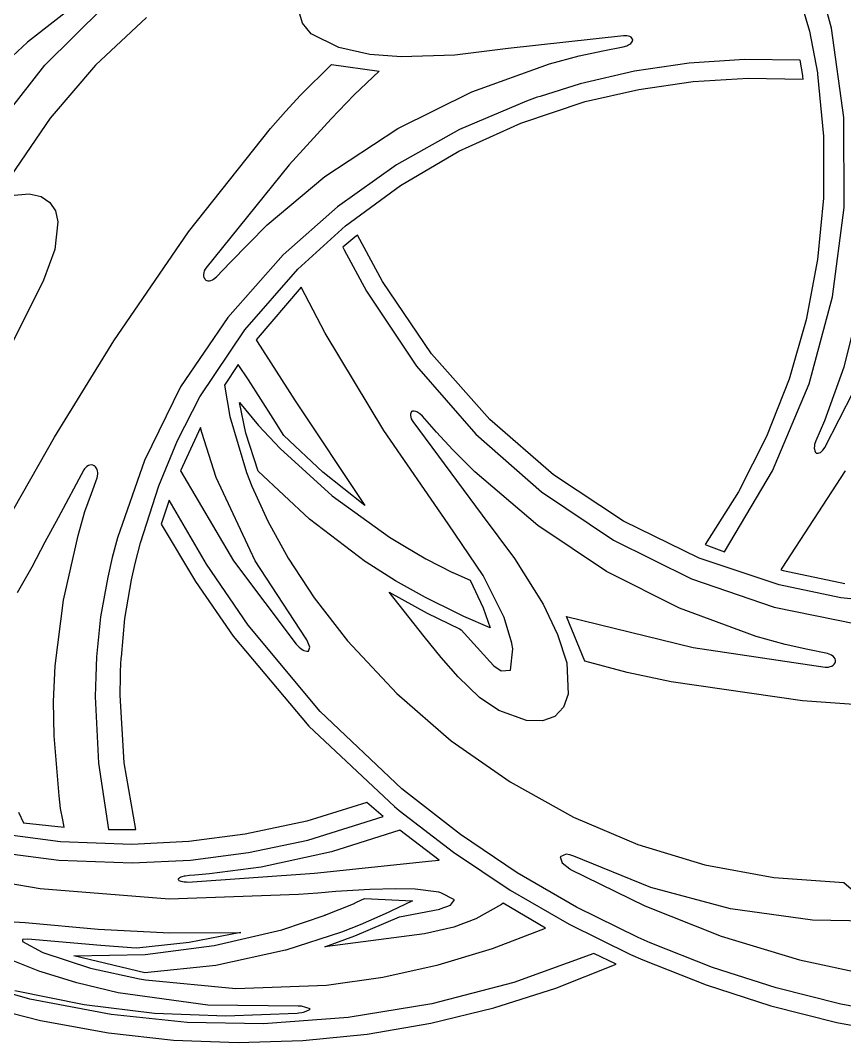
# Model space of a CAD drawing. Extents: x 0 to 238, y 0 to 238.
# Drawn here: x 94.67 to 127.91, y 88.27 to 129.48 of the extents above; entities that cross this region are included whole.
import ezdxf

# ---------------------------------------------------------------- set-up
doc = ezdxf.new("R2010")
doc.units = 0

msp = doc.modelspace()

# ---------------------------------------------------------------- linework, layer by layer
at = {"layer": 'Layer 1'}
for p, q in [((125.547382, 132.287568), (126.50075, 129.046609)), ((127.382924, 129.173681), (126.699269, 131.707795)), ((97.534805, 130.625655), (94.961655, 128.606717)), ((95.656001, 127.68082), (98.016444, 130.020597)), ((106.043941, 129.375499), (105.901363, 129.86638)), ((99.756368, 129.605269), (97.698147, 127.686581)), ((106.40475, 128.948703), (106.043941, 129.375499)), ((126.50075, 129.046609), (126.816054, 127.365209)), ((127.882525, 125.56653), (127.382924, 129.173681)), ((94.961655, 128.606717), (92.564501, 126.381664)), ((107.51343, 128.389748), (106.40475, 128.948703)), ((119.00157, 128.868767), (114.35077, 128.347113)), ((119.048444, 128.86687), (119.00157, 128.868767)), ((119.128429, 128.863879), (119.048444, 128.86687)), ((119.194254, 128.851212), (119.128429, 128.863879)), ((119.254991, 128.831914), (119.194254, 128.851212)), ((119.301665, 128.804937), (119.254991, 128.831914)), ((119.288971, 128.558938), (119.334691, 128.606261)), ((119.338219, 128.772823), (119.301665, 128.804937)), ((119.334691, 128.606261), (119.353292, 128.642862)), ((119.358513, 128.73293), (119.338219, 128.772823)), ((119.353292, 128.642862), (119.369097, 128.673624)), ((119.370931, 128.708942), (119.358513, 128.73293)), ((119.365992, 128.69084), (119.370931, 128.708942)), ((119.369097, 128.673624), (119.365992, 128.69084)), ((108.75873, 128.108916), (107.51343, 128.389748)), ((114.35077, 128.347113), (112.198195, 128.088582)), ((117.214765, 128.057037), (118.157291, 128.262238)), ((118.157291, 128.262238), (118.984275, 128.423855)), ((118.984275, 128.423855), (119.132281, 128.464746)), ((119.132281, 128.464746), (119.176026, 128.486336)), ((119.176026, 128.486336), (119.253219, 128.528176)), ((119.253219, 128.528176), (119.288971, 128.558938)), ((110.03154, 128.010964), (108.75873, 128.108916)), ((112.198195, 128.088582), (110.03154, 128.010964)), ((116.009295, 127.73111), (117.214765, 128.057037)), ((123.882373, 127.908623), (121.649802, 127.761638)), ((126.123154, 127.875304), (123.882373, 127.908623)), ((126.227822, 127.258753), (126.123154, 127.875304)), ((93.605746, 125.064964), (95.656001, 127.68082)), ((97.698147, 127.686581), (95.867741, 125.549468)), ((105.968377, 126.464748), (107.213437, 127.701488)), ((107.213437, 127.701488), (109.137887, 127.440387)), ((109.137887, 127.440387), (108.137467, 126.48714)), ((112.875718, 126.611388), (116.009295, 127.73111)), ((119.436294, 127.435506), (117.252704, 126.931381)), ((121.649802, 127.761638), (119.436294, 127.435506)), ((126.816054, 127.365209), (126.823883, 127.322125)), ((119.617458, 126.704744), (121.812753, 127.021287)), ((121.812753, 127.021287), (124.026427, 127.15972)), ((124.026427, 127.15972), (126.247662, 127.118928)), ((126.233748, 127.226339), (126.227822, 127.258753)), ((126.247662, 127.118928), (126.233748, 127.226339)), ((126.823883, 127.322125), (127.060286, 124.818722)), ((109.895865, 125.13032), (112.875718, 126.611388)), ((117.252704, 126.931381), (115.629304, 126.422642)), ((117.451362, 126.211209), (119.617458, 126.704744)), ((105.359607, 125.806062), (105.968377, 126.464748)), ((108.137467, 126.48714), (107.206061, 125.522723)), ((115.081372, 126.226816), (112.38687, 125.086089)), ((114.84993, 125.34137), (117.451362, 126.211209)), ((115.517205, 126.383497), (115.081372, 126.226816)), ((115.629304, 126.422642), (115.517205, 126.383497)), ((104.764, 125.12), (105.359607, 125.806062)), ((95.867741, 125.549468), (94.283642, 123.213217)), ((107.206061, 125.522723), (105.506211, 123.662403)), ((112.358793, 124.210689), (114.84993, 125.34137)), ((127.897427, 121.941), (127.882525, 125.56653)), ((101.456684, 120.953952), (104.764, 125.12)), ((106.955647, 123.196905), (109.895865, 125.13032)), ((112.38687, 125.086089), (109.839799, 123.663496)), ((127.060286, 124.818722), (127.059671, 122.320921)), ((109.997462, 122.829269), (112.358793, 124.210689)), ((105.506211, 123.662403), (102.149051, 119.493113)), ((109.839799, 123.663496), (107.462129, 121.972926)), ((104.629865, 121.24378), (106.955647, 123.196905)), ((107.785452, 121.207209), (109.997462, 122.829269)), ((94.271795, 122.425337), (95.031254, 122.486374)), ((95.031254, 122.486374), (95.512425, 122.378565)), ((95.512425, 122.378565), (95.864745, 122.148702)), ((95.864745, 122.148702), (96.088187, 121.805405)), ((127.059671, 122.320921), (126.825876, 119.844806)), ((96.088187, 121.805405), (96.182724, 121.357294)), ((107.462129, 121.972926), (105.275832, 120.028267)), ((127.430665, 118.34561), (127.897427, 121.941)), ((96.182724, 121.357294), (96.059298, 120.246661)), ((103.129185, 119.72933), (104.629865, 121.24378)), ((105.867142, 119.459589), (107.785452, 121.207209)), ((98.446481, 116.568411), (101.456684, 120.953952)), ((108.27091, 120.830007), (108.164645, 120.745134)), ((109.2807, 118.962157), (108.27091, 120.830007)), ((108.164645, 120.745134), (107.681588, 120.339917)), ((96.059298, 120.246661), (95.598488, 119.010184)), ((105.275832, 120.028267), (103.038137, 117.500112)), ((107.681588, 120.339917), (107.73265, 120.235647)), ((107.73265, 120.235647), (108.628451, 118.566917)), ((102.580805, 119.140008), (103.129185, 119.72933)), ((126.825876, 119.844806), (126.362743, 117.40646)), ((102.065423, 119.310603), (102.055748, 119.241636)), ((102.055748, 119.241636), (102.060986, 119.177309)), ((102.060986, 119.177309), (102.074499, 119.118116)), ((102.084174, 119.381062), (102.065423, 119.310603)), ((102.074499, 119.118116), (102.104133, 119.067153)), ((102.123019, 119.447983), (102.084174, 119.381062)), ((102.149051, 119.493113), (102.123019, 119.447983)), ((102.465763, 119.047956), (102.580805, 119.140008)), ((103.728001, 117.005457), (105.867142, 119.459589)), ((95.598488, 119.010184), (94.348138, 116.493374)), ((102.104133, 119.067153), (102.124077, 119.034093)), ((102.124077, 119.034093), (102.140486, 119.025316)), ((102.140486, 119.025316), (102.15285, 119.010756)), ((102.15285, 119.010756), (102.193394, 118.997641)), ((102.193394, 118.997641), (102.236974, 118.983479)), ((102.236974, 118.983479), (102.302402, 118.986271)), ((102.302402, 118.986271), (102.348827, 118.993151)), ((102.348827, 118.993151), (102.42253, 119.028607)), ((102.42253, 119.028607), (102.465763, 119.047956)), ((105.99577, 118.72839), (104.1741, 116.60358)), ((106.97, 116.876), (105.99577, 118.72839)), ((111.253052, 116.03474), (109.2807, 118.962157)), ((128.717793, 118.856872), (127.878077, 115.504816)), ((108.628451, 118.566917), (110.64375, 115.538817)), ((126.485277, 114.828881), (127.430665, 118.34561)), ((103.038137, 117.500112), (101.130982, 114.714146)), ((126.362743, 117.40646), (125.674114, 115.021965)), ((101.911632, 114.3037), (103.728001, 117.005457)), ((109.326337, 112.953065), (106.97, 116.876)), ((96.053181, 112.674033), (98.446481, 116.568411)), ((104.1741, 116.60358), (104.219278, 116.540362)), ((104.219278, 116.540362), (105.751728, 114.149412)), ((127.113967, 112.269047), (129.330377, 116.600047)), ((113.59864, 113.396907), (111.253052, 116.03474)), ((103.454234, 115.610193), (102.901663, 114.778124)), ((103.873861, 114.990253), (103.454234, 115.610193)), ((110.64375, 115.538817), (113.042, 112.804)), ((127.878077, 115.504816), (127.10086, 113.337866)), ((104.865454, 113.433673), (103.873861, 114.990253)), ((125.674114, 115.021965), (124.763828, 112.707406)), ((101.130982, 114.714146), (99.670935, 111.744394)), ((102.901663, 114.778124), (103.114693, 113.512414)), ((125.008702, 111.322022), (126.485277, 114.828881)), ((101.01012, 112.541781), (101.911632, 114.3037)), ((103.767083, 112.843425), (103.512962, 114.076325)), ((103.512962, 114.076325), (104.278811, 113.153346)), ((105.751728, 114.149412), (108.563048, 109.924372)), ((103.114693, 113.512414), (103.793028, 111.257804)), ((105.300688, 112.743372), (104.865454, 113.433673)), ((110.402585, 113.604), (110.401838, 113.549148)), ((110.401838, 113.549148), (110.414456, 113.485817)), ((110.412658, 113.652221), (110.402585, 113.604)), ((110.437443, 113.690121), (110.412658, 113.652221)), ((110.414456, 113.485817), (110.437033, 113.422487)), ((110.437033, 113.422487), (110.476827, 113.352972)), ((110.452118, 113.713057), (110.437443, 113.690121)), ((110.470268, 113.717595), (110.452118, 113.713057)), ((110.483583, 113.728915), (110.470268, 113.717595)), ((110.476827, 113.352972), (110.499969, 113.312282)), ((110.517893, 113.730261), (110.483583, 113.728915)), ((110.558482, 113.732107), (110.517893, 113.730261)), ((110.621465, 113.715103), (110.558482, 113.732107)), ((110.665447, 113.698697), (110.621465, 113.715103)), ((110.740047, 113.65217), (110.665447, 113.698697)), ((110.782033, 113.625743), (110.740047, 113.65217)), ((110.895929, 113.520522), (110.782033, 113.625743)), ((111.452787, 112.881633), (110.895929, 113.520522)), ((116.171865, 111.164312), (113.59864, 113.396907)), ((101.931411, 113.070334), (101.127615, 111.317074)), ((101.983622, 112.871367), (101.931411, 113.070334)), ((104.278811, 113.153346), (105.1421, 112.229619)), ((111.922974, 109.18488), (109.326337, 112.953065)), ((110.499969, 113.312282), (113.297579, 109.533802)), ((127.10086, 113.337866), (126.754139, 112.533621)), ((93.708571, 108.580051), (96.053181, 112.674033)), ((100.248432, 110.715059), (101.01012, 112.541781)), ((102.570051, 111.057877), (101.983622, 112.871367)), ((104.261158, 111.314626), (103.767083, 112.843425)), ((106.870118, 111.262411), (105.300688, 112.743372)), ((112.112173, 112.170688), (111.452787, 112.881633)), ((113.042, 112.804), (115.685699, 110.476266)), ((124.763828, 112.707406), (123.635728, 110.478864)), ((126.754139, 112.533621), (126.70512, 112.381529)), ((105.1421, 112.229619), (107.251862, 110.315064)), ((112.997402, 111.282366), (112.112173, 112.170688)), ((126.698386, 112.331313), (126.689919, 112.240407)), ((126.689919, 112.240407), (126.695304, 112.191935)), ((126.695304, 112.191935), (126.708919, 112.125514)), ((126.70512, 112.381529), (126.698386, 112.331313)), ((126.708919, 112.125514), (126.728815, 112.088761)), ((126.941049, 112.068618), (126.991163, 112.110669)), ((126.991163, 112.110669), (127.038577, 112.161136)), ((127.038577, 112.161136), (127.08599, 112.229352)), ((127.08599, 112.229352), (127.113967, 112.269047)), ((99.670935, 111.744394), (98.586792, 108.617766)), ((126.728815, 112.088761), (126.74567, 112.057646)), ((126.74567, 112.057646), (126.761528, 112.050762)), ((126.761528, 112.050762), (126.773945, 112.036253)), ((126.773945, 112.036253), (126.800725, 112.033713)), ((126.800725, 112.033713), (126.845254, 112.028975)), ((126.845254, 112.028975), (126.892529, 112.042837)), ((126.892529, 112.042837), (126.941049, 112.068618)), ((97.232502, 111.364511), (96.189992, 109.433531)), ((97.259629, 111.400071), (97.232502, 111.364511)), ((97.305456, 111.46041), (97.259629, 111.400071)), ((97.355774, 111.503892), (97.305456, 111.46041)), ((97.411575, 111.538202), (97.355774, 111.503892)), ((97.469368, 111.556304), (97.411575, 111.538202)), ((97.527912, 111.562795), (97.469368, 111.556304)), ((97.587653, 111.551074), (97.527912, 111.562795)), ((97.623554, 111.544394), (97.587653, 111.551074)), ((97.643253, 111.527937), (97.623554, 111.544394)), ((97.665893, 111.518624), (97.643253, 111.527937)), ((97.695363, 111.484964), (97.665893, 111.518624)), ((97.730319, 111.44497), (97.695363, 111.484964)), ((97.764228, 111.377104), (97.730319, 111.44497)), ((97.782979, 111.328034), (97.764228, 111.377104)), ((97.793703, 111.239072), (97.782979, 111.328034)), ((101.127615, 111.317074), (103.26344, 107.697143)), ((106.325221, 109.37129), (104.261158, 111.314626)), ((115.540771, 109.120949), (112.997402, 111.282366)), ((123.065087, 108.050831), (125.008702, 111.322022)), ((127.935569, 111.322865), (125.386099, 107.395485)), ((97.533949, 110.412584), (97.76902, 111.047186)), ((97.76902, 111.047186), (97.796943, 111.190352)), ((97.796943, 111.190352), (97.793703, 111.239072)), ((104.137613, 107.69318), (102.570051, 111.057877)), ((103.793028, 111.257804), (104.011792, 110.70354)), ((108.563048, 109.924372), (106.870118, 111.262411)), ((119.001641, 109.293207), (116.171865, 111.164312)), ((99.512056, 108.421599), (100.248432, 110.715059)), ((104.011792, 110.70354), (104.647091, 109.29471)), ((115.685699, 110.476266), (118.598339, 108.522003)), ((123.635728, 110.478864), (122.293653, 108.352425)), ((97.274443, 109.683288), (97.533949, 110.412584)), ((100.678376, 110.144178), (100.354442, 109.170794)), ((102.170769, 107.562706), (100.678376, 110.144178)), ((107.251862, 110.315064), (109.56, 108.645)), ((97.00292, 108.71558), (97.274443, 109.683288)), ((96.189992, 109.433531), (95.650736, 108.447772)), ((104.647091, 109.29471), (105.471682, 107.80351)), ((108.584878, 107.659315), (106.325221, 109.37129)), ((113.297579, 109.533802), (114.598781, 107.788742)), ((122.050291, 107.805122), (119.001641, 109.293207)), ((100.354442, 109.170794), (101.729289, 106.865202)), ((113.334084, 107.09657), (111.922974, 109.18488)), ((118.317202, 107.268416), (115.540771, 109.120949)), ((95.650736, 108.447772), (95.135218, 107.438472)), ((96.407346, 106.11169), (97.00292, 108.71558)), ((98.586792, 108.617766), (98.379249, 107.826785)), ((99.295185, 107.581402), (99.512056, 108.421599)), ((109.56, 108.645), (110.166227, 108.279977)), ((118.598339, 108.522003), (121.740783, 106.963911)), ((110.166227, 108.279977), (111.023581, 107.779767)), ((122.293653, 108.352425), (122.427943, 108.296474)), ((122.427943, 108.296474), (123.065087, 108.050831)), ((98.379249, 107.826785), (98.197286, 107.032711)), ((99.148929, 106.922614), (99.295185, 107.581402)), ((103.26344, 107.697143), (105.788085, 104.336814)), ((106.173301, 104.589247), (104.137613, 107.69318)), ((105.471682, 107.80351), (106.521222, 106.19631)), ((108.6143, 107.63967), (108.584878, 107.659315)), ((108.615, 107.64), (108.6143, 107.63967)), ((109.799761, 106.886155), (108.615, 107.64)), ((111.023581, 107.779767), (112.097801, 107.225201)), ((114.598781, 107.788742), (115.756339, 105.945262)), ((125.28014, 106.721587), (122.050291, 107.805122)), ((95.135218, 107.438472), (94.542854, 106.403342)), ((103.859406, 105.105118), (102.170769, 107.562706)), ((112.097801, 107.225201), (112.108921, 107.221312)), ((112.108921, 107.221312), (112.110332, 107.220513)), ((112.110332, 107.220513), (112.806167, 106.908299)), ((121.256571, 105.787197), (118.317202, 107.268416)), ((125.386099, 107.395485), (125.335982, 107.326821)), ((125.335982, 107.326821), (125.432623, 107.299693)), ((125.432623, 107.299693), (127.928143, 106.785219)), ((98.197286, 107.032711), (97.907512, 105.435991)), ((98.881343, 105.363694), (99.148929, 106.922614)), ((101.729289, 106.865202), (103.259662, 104.659774)), ((111.011361, 106.210863), (109.799761, 106.886155)), ((112.806167, 106.908299), (113.339888, 105.792039)), ((114.180019, 105.40999), (113.334084, 107.09657)), ((121.740783, 106.963911), (125.0739, 105.82469)), ((110.954852, 104.639326), (109.546822, 106.435666)), ((109.546822, 106.435666), (111.078722, 105.576966)), ((127.759691, 106.206044), (125.28014, 106.721587)), ((96.0775, 103.461), (96.407346, 106.11169)), ((106.521222, 106.19631), (107.859582, 104.4637)), ((112.288591, 105.580901), (111.011361, 106.210863)), ((115.756339, 105.945262), (116.340076, 104.718352)), ((130.272169, 105.943038), (127.759691, 106.206044)), ((111.078722, 105.576966), (112.383332, 104.947611)), ((112.530455, 105.469051), (112.288591, 105.580901)), ((113.339888, 105.792039), (113.619937, 104.998414)), ((124.344462, 104.647536), (121.256571, 105.787197)), ((125.0739, 105.82469), (128.37494, 105.15746)), ((97.907512, 105.435991), (97.74719, 103.829191)), ((98.742566, 103.807754), (98.881343, 105.363694)), ((106.767081, 101.623235), (103.859406, 105.105118)), ((112.563317, 105.453246), (112.530455, 105.469051)), ((113.619937, 104.998414), (112.563317, 105.453246)), ((114.490539, 104.37341), (114.180019, 105.40999)), ((117.440693, 103.647458), (116.700326, 105.454868)), ((116.700326, 105.454868), (121.803756, 104.199678)), ((112.383332, 104.947611), (112.449803, 104.916594)), ((112.449803, 104.916594), (113.603513, 103.633334)), ((116.340076, 104.718352), (116.705949, 103.583042)), ((103.259662, 104.659774), (106.303638, 101.025928)), ((105.788085, 104.336814), (105.834, 104.291)), ((105.834, 104.291), (105.918475, 104.206474)), ((105.834, 104.291), (105.834, 104.291)), ((106.224217, 104.508215), (106.173301, 104.589247)), ((106.242717, 104.478644), (106.224217, 104.508215)), ((106.347764, 104.208549), (106.242717, 104.478644)), ((107.859582, 104.4637), (109.852421, 102.340885)), ((111.6462, 103.793193), (110.954852, 104.639326)), ((114.494177, 104.36209), (114.490539, 104.37341)), ((114.531529, 104.147265), (114.494177, 104.36209)), ((125.516472, 104.325648), (124.344462, 104.647536)), ((126.427383, 104.116008), (125.516472, 104.325648)), ((105.918475, 104.206474), (105.977177, 104.160399)), ((105.977177, 104.160399), (106.073719, 104.09612)), ((106.073719, 104.09612), (106.107129, 104.081061)), ((106.107129, 104.081061), (106.219081, 104.050544)), ((106.219081, 104.050544), (106.288544, 104.053084)), ((106.288544, 104.053084), (106.347764, 104.208549)), ((114.437978, 103.281126), (114.531529, 104.147265)), ((121.803756, 104.199678), (127.135376, 103.403163)), ((127.222504, 103.951049), (126.427383, 104.116008)), ((127.363028, 103.905871), (127.222504, 103.951049)), ((127.40242, 103.879991), (127.363028, 103.905871)), ((127.469939, 103.831167), (127.40242, 103.879991)), ((96.011429, 102.026813), (96.0775, 103.461)), ((96.0775, 103.461), (96.0775, 103.461)), ((97.74719, 103.829191), (97.707546, 103.027289)), ((98.7114, 103.249), (98.739224, 103.782919)), ((98.739224, 103.782919), (98.742566, 103.807754)), ((112.332663, 103.016572), (111.6462, 103.793193)), ((113.603513, 103.633334), (113.770566, 103.45955)), ((113.770566, 103.45955), (114.067023, 103.255297)), ((116.705949, 103.583042), (116.767883, 102.317842)), ((119.143983, 103.195468), (117.440693, 103.647458)), ((127.338043, 103.427747), (127.402522, 103.451781)), ((127.402522, 103.451781), (127.45543, 103.487237)), ((127.45543, 103.487237), (127.49966, 103.527279)), ((127.499313, 103.793067), (127.469939, 103.831167)), ((127.534517, 103.736021), (127.499313, 103.793067)), ((127.49966, 103.527279), (127.528833, 103.577745)), ((127.528833, 103.577745), (127.547432, 103.611355)), ((127.544042, 103.690343), (127.534517, 103.736021)), ((127.553217, 103.648055), (127.544042, 103.690343)), ((127.546833, 103.630103), (127.553217, 103.648055)), ((127.547432, 103.611355), (127.546833, 103.630103)), ((98.700545, 102.279388), (98.710518, 103.060646)), ((98.710518, 103.060646), (98.7114, 103.249)), ((98.7114, 103.249), (98.7114, 103.249)), ((114.067023, 103.255297), (114.437978, 103.281126)), ((120.916133, 102.820773), (119.143983, 103.195468)), ((127.135376, 103.403163), (127.188682, 103.406005)), ((127.188682, 103.406005), (127.267769, 103.410142)), ((127.267769, 103.410142), (127.338043, 103.427747)), ((97.707546, 103.027289), (97.689202, 102.227381)), ((113.192788, 102.189538), (112.332663, 103.016572)), ((126.213891, 102.053372), (120.916133, 102.820773)), ((97.689202, 102.227381), (97.817771, 99.530116)), ((98.861668, 99.551646), (98.700545, 102.279388)), ((109.852421, 102.340885), (112.047988, 100.440288)), ((116.767883, 102.317842), (116.580308, 101.790071)), ((96.038158, 100.642024), (96.011429, 102.026813)), ((113.966704, 101.6647), (113.192788, 102.189538)), ((131.553433, 101.673343), (126.213891, 102.053372)), ((110.061346, 98.504598), (106.767081, 101.623235)), ((115.088183, 101.254742), (113.966704, 101.6647)), ((116.228913, 101.42284), (115.727078, 101.237335)), ((116.580308, 101.790071), (116.228913, 101.42284)), ((106.303638, 101.025928), (109.760202, 97.782044)), ((115.727078, 101.237335), (115.088183, 101.254742)), ((96.234432, 98.212033), (96.038158, 100.642024)), ((112.047988, 100.440288), (114.427863, 98.776263)), ((97.817771, 99.530116), (98.229756, 96.861401)), ((99.32552, 96.858808), (98.861668, 99.551646)), ((110.243661, 98.357493), (110.061346, 98.504598)), ((114.427863, 98.776263), (116.973622, 97.36316)), ((96.286792, 97.705888), (96.234432, 98.212033)), ((112.423867, 96.657701), (110.243661, 98.357493)), ((96.377597, 97.254197), (96.286792, 97.705888)), ((108.645313, 97.94959), (106.22339, 97.196706)), ((109.303, 97.3856), (108.645313, 97.94959)), ((109.760202, 97.782044), (109.954184, 97.626012)), ((94.594925, 97.563961), (94.793942, 97.134961)), ((106.260986, 96.43321), (109.303, 97.3856)), ((109.954184, 97.626012), (109.954582, 97.626209)), ((109.954582, 97.626209), (112.137081, 95.943417)), ((116.973622, 97.36316), (119.578964, 96.252286)), ((94.793942, 97.134961), (96.435992, 96.953348)), ((96.435992, 96.953348), (96.377597, 97.254197)), ((98.229756, 96.861401), (99.15777, 96.855119)), ((99.15777, 96.855119), (99.32552, 96.858808)), ((106.22339, 97.196706), (103.743093, 96.66692)), ((96.28551, 96.365069), (93.436616, 96.745447)), ((103.743093, 96.66692), (101.461598, 96.372908)), ((109.975581, 96.83853), (107.215191, 95.961994)), ((111.562631, 95.62194), (109.975581, 96.83853)), ((114.712761, 95.113148), (112.423867, 96.657701)), ((99.164153, 96.257117), (96.28551, 96.365069)), ((101.461598, 96.372908), (99.164153, 96.257117)), ((103.867346, 95.930107), (106.260986, 96.43321)), ((119.578964, 96.252286), (122.28291, 95.438779)), ((93.303696, 96.010508), (96.223536, 95.62065)), ((96.223536, 95.62065), (99.173866, 95.509983)), ((99.173866, 95.509983), (101.528777, 95.628769)), ((101.528777, 95.628769), (103.867346, 95.930107)), ((107.215191, 95.961994), (104.385, 95.3471)), ((111.26034, 95.600994), (111.562631, 95.62194)), ((112.137081, 95.943417), (114.424915, 94.412443)), ((116.682017, 95.869071), (116.436526, 95.763004)), ((116.436526, 95.763004), (116.527918, 95.520193)), ((116.831716, 95.839898), (116.682017, 95.869071)), ((116.919332, 95.806339), (116.831716, 95.839898)), ((116.990542, 95.77911), (116.919332, 95.806339)), ((120.093008, 94.51926), (116.990542, 95.77911)), ((104.385, 95.3471), (102.29181, 95.069492)), ((106.5322, 95.092955), (111.26034, 95.600994)), ((116.527918, 95.520193), (116.830322, 95.275361)), ((116.830322, 95.275361), (116.865035, 95.25282)), ((116.865035, 95.25282), (119.852899, 93.77617)), ((122.28291, 95.438779), (125.060136, 94.928752)), ((95.475372, 94.462826), (92.552517, 94.966858)), ((101.040107, 94.858858), (101.032978, 94.848385)), ((101.032978, 94.848385), (101.044, 94.8339)), ((101.059657, 94.886533), (101.038812, 94.868931)), ((101.038812, 94.868931), (101.040107, 94.858858)), ((101.044, 94.8339), (101.061952, 94.809962)), ((101.044, 94.8339), (101.044, 94.8339)), ((101.084391, 94.907378), (101.059657, 94.886533)), ((101.061952, 94.809962), (101.098754, 94.790167)), ((101.139842, 94.933557), (101.084391, 94.907378)), ((101.182677, 94.950561), (101.139842, 94.933557)), ((101.272686, 94.972752), (101.182677, 94.950561)), ((101.323049, 94.984123), (101.272686, 94.972752)), ((101.49105, 95.003669), (101.323049, 94.984123)), ((101.42124, 94.743341), (106.5322, 95.092955)), ((101.700741, 95.016036), (101.49105, 95.003669)), ((102.29181, 95.069492), (101.700741, 95.016036)), ((117.102077, 93.729007), (114.712761, 95.113148)), ((125.060136, 94.928752), (127.885322, 94.72832)), ((100.675097, 94.054716), (95.475372, 94.462826)), ((101.098754, 94.790167), (101.147073, 94.772912)), ((101.147073, 94.772912), (101.211801, 94.759749)), ((101.211801, 94.759749), (101.282858, 94.750272)), ((101.282858, 94.750272), (101.369828, 94.745934)), ((101.369828, 94.745934), (101.42124, 94.743341)), ((108.771297, 94.445621), (107.398627, 94.357308)), ((109.804927, 94.467462), (108.771297, 94.445621)), ((110.594265, 94.457441), (109.804927, 94.467462)), ((111.543623, 94.332724), (110.594265, 94.457441)), ((114.424915, 94.412443), (116.810184, 93.038197)), ((123.315268, 93.656555), (120.093008, 94.51926)), ((127.885322, 94.72832), (128.868387, 93.863976)), ((105.887772, 94.232843), (100.675097, 94.054716)), ((106.661551, 94.288692), (105.887772, 94.232843)), ((107.398627, 94.357308), (106.661551, 94.288692)), ((108.2282, 93.926723), (108.546448, 94.073281)), ((108.546448, 94.073281), (110.490188, 93.985467)), ((110.490188, 93.985467), (109.609348, 93.560805)), ((111.628854, 94.311083), (111.543623, 94.332724)), ((112.177386, 94.019613), (111.628854, 94.311083)), ((112.016367, 93.813664), (112.177386, 94.019613)), ((106.95695, 93.40582), (108.10074, 93.861699)), ((108.10074, 93.861699), (108.2282, 93.926723)), ((109.608998, 93.560704), (109.506374, 93.513928)), ((109.609348, 93.560805), (109.608998, 93.560704)), ((109.964066, 93.344769), (111.582786, 93.65429)), ((111.582786, 93.65429), (111.603671, 93.658332)), ((111.603671, 93.658332), (112.016367, 93.813664)), ((114.08188, 93.842736), (113.04387, 93.260546)), ((114.13778, 93.887768), (114.08188, 93.842736)), ((115.85015, 92.881758), (114.13778, 93.887768)), ((119.583551, 92.510453), (117.102077, 93.729007)), ((119.852899, 93.77617), (122.937073, 92.559164)), ((126.619441, 93.19866), (123.315268, 93.656555)), ((92.525317, 93.259418), (94.861681, 93.114196)), ((105.210448, 92.820887), (106.957, 93.4058)), ((106.957, 93.4058), (106.95695, 93.40582)), ((108.156556, 92.572689), (109.964066, 93.344769)), ((109.50408, 93.513031), (108.37939, 93.011824)), ((109.506374, 93.513928), (109.50408, 93.513031)), ((113.04387, 93.260546), (112.153256, 92.927338)), ((129.967642, 93.15324), (126.619441, 93.19866)), ((94.861681, 93.114196), (97.801787, 92.835453)), ((97.801787, 92.835453), (100.678548, 92.689738)), ((102.48379, 92.179609), (105.210448, 92.820887)), ((108.37939, 93.011824), (107.616383, 92.723148)), ((112.153256, 92.927338), (110.975156, 92.659405)), ((113.711234, 92.057574), (115.85015, 92.881758)), ((116.810184, 93.038197), (119.284992, 91.825589)), ((94.968226, 92.441195), (94.750884, 92.421922)), ((94.750884, 92.421922), (94.757192, 92.34161)), ((94.757192, 92.34161), (95.544685, 91.916798)), ((97.921066, 92.179011), (94.968226, 92.441195)), ((100.678548, 92.689738), (103.558967, 92.702907)), ((103.558967, 92.702907), (101.475511, 92.305453)), ((107.616383, 92.723148), (105.381623, 91.992704)), ((110.975156, 92.659405), (106.949936, 92.13566)), ((106.949936, 92.13566), (108.156556, 92.572689)), ((120.0693, 92.292837), (119.583551, 92.510453)), ((122.937073, 92.559164), (126.100726, 91.604678)), ((95.544685, 91.916798), (95.577894, 91.904281)), ((99.157556, 92.086109), (97.921066, 92.179011)), ((99.367047, 92.074938), (99.157556, 92.086109)), ((101.475511, 92.305453), (99.367047, 92.074938)), ((99.705688, 91.821765), (102.48379, 92.179609)), ((105.368468, 91.988815), (102.552463, 91.379309)), ((105.373156, 91.99026), (105.368468, 91.988815)), ((105.381623, 91.992704), (105.373156, 91.99026)), ((111.519349, 91.398051), (113.711234, 92.057574)), ((122.582948, 91.297112), (120.0693, 92.292837)), ((95.456819, 91.136502), (93.826729, 91.782172)), ((95.577894, 91.904281), (97.497205, 91.269272)), ((96.830128, 91.761127), (99.705688, 91.821765)), ((99.687428, 91.074416), (96.830128, 91.761127)), ((117.793759, 91.865574), (114.572363, 90.697378)), ((118.701927, 91.435575), (117.793759, 91.865574)), ((119.284992, 91.825589), (119.770891, 91.608021)), ((119.770891, 91.608021), (122.329977, 90.594262)), ((126.100726, 91.604678), (129.327028, 90.915586)), ((95.505237, 91.121494), (95.456819, 91.136502)), ((96.947727, 90.670898), (95.505237, 91.121494)), ((97.497205, 91.269272), (99.472554, 90.839171)), ((102.552463, 91.379309), (99.687428, 91.074416)), ((109.28398, 90.905657), (111.519349, 91.398051)), ((116.261404, 90.46444), (118.701927, 91.435575)), ((125.147969, 90.470043), (122.582948, 91.297112)), ((95.050596, 90.019389), (91.84173, 90.944848)), ((99.472554, 90.839171), (99.72363, 90.794493)), ((99.72363, 90.794493), (103.362193, 90.450048)), ((107.01461, 90.582858), (109.28398, 90.905657)), ((114.572363, 90.697378), (111.264284, 89.8317)), ((94.44084, 90.363748), (97.242893, 89.79897)), ((98.615377, 90.270623), (96.947727, 90.670898)), ((102.229975, 89.782093), (98.615377, 90.270623)), ((103.362193, 90.450048), (107.01461, 90.582858)), ((113.76818, 89.668969), (116.261404, 90.46444)), ((122.329977, 90.594262), (124.941368, 89.752209)), ((127.755893, 89.812903), (125.147969, 90.470043)), ((92.784535, 89.85765), (95.478854, 89.154454)), ((98.33898, 89.39616), (95.050596, 90.019389)), ((97.242893, 89.79897), (100.085199, 89.457415)), ((100.085199, 89.457415), (102.954521, 89.342302)), ((105.877177, 89.738496), (102.229975, 89.782093)), ((102.954521, 89.342302), (105.83762, 89.45685)), ((105.83762, 89.45685), (105.901001, 89.466477)), ((105.970527, 89.739645), (105.877177, 89.738496)), ((105.901001, 89.466477), (106.015942, 89.483528)), ((106.004834, 89.739842), (105.970527, 89.739645)), ((106.358238, 89.628393), (106.004834, 89.739842)), ((106.015942, 89.483528), (106.087302, 89.499736)), ((106.087302, 89.499736), (106.194366, 89.529556)), ((106.194366, 89.529556), (106.226539, 89.542423)), ((106.226539, 89.542423), (106.317946, 89.591191)), ((106.317946, 89.591191), (106.358238, 89.628393)), ((111.264284, 89.8317), (107.890752, 89.273066)), ((111.2317, 89.050443), (113.76818, 89.668969)), ((124.941368, 89.752209), (127.59644, 89.08316)), ((130.39825, 89.326968), (127.755893, 89.812903)), ((95.478854, 89.154454), (98.231027, 88.656865)), ((101.398286, 89.083409), (98.33898, 89.39616)), ((104.473, 89.026), (101.398286, 89.083409)), ((107.890752, 89.273066), (104.473, 89.026)), ((104.473, 89.026), (104.473, 89.026)), ((108.661409, 88.610145), (111.2317, 89.050443)), ((127.59644, 89.08316), (130.28657, 88.588415)), ((98.231027, 88.656865), (100.842116, 88.371434)), ((100.842116, 88.371434), (103.457172, 88.269358)), ((103.457172, 88.269358), (106.066751, 88.349356)), ((106.066751, 88.349356), (108.661409, 88.610145))]:
    msp.add_line(p, q, dxfattribs=at)

doc.saveas('drawing.dxf')
